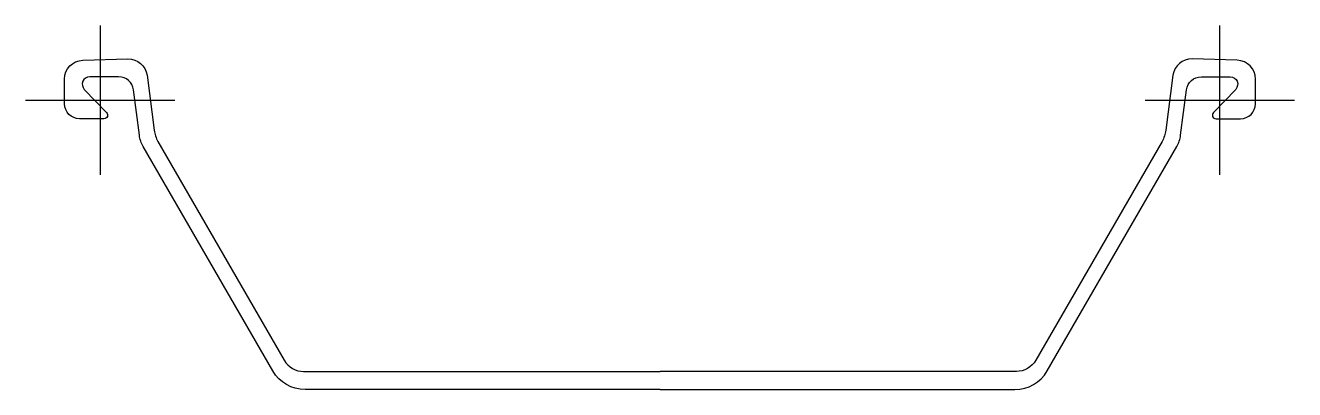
# Model space of a CAD drawing. Header units: millimetres. Extents: x -40 to 640, y -155 to 40.
import ezdxf

# ---------------------------------------------------------------- set-up
doc = ezdxf.new("R2010")
doc.units = ezdxf.units.MM
doc.header["$LTSCALE"] = 0.2

msp = doc.modelspace()

# ---------------------------------------------------------------- linework, layer by layer
at = {"flags": 128}
for points in [[(300, -155), (109.83459, -155, -0.267952), (92.51419, -145.00015), (23.09616, -24.76501, -0.098767), (21.08704, -18.83423), (17.90863, 5.53406, 0.376691), (9.97559, 12.5), (-5.55481, 12.5, 0.662468), (-8.42773, 5.71655), (3.51379, -6.60828, -0.662497), (2.07748, -10), (-11.00006, -10, -0.414208), (-19.00009, -2.00012), (-19.00009, 11.30127, -0.405284), (-9.30603, 21.297), (14.9382, 22.03918, -0.38547), (25.16022, 13.33679), (29.0065, -16.15112, 0.098716), (31.01563, -22.08191), (98.69171, -139.29993, 0.267896), (109.08401, -145.30029), (300, -145.30029)], [(300, -155), (490.16541, -155, 0.267952), (507.48581, -145.00015), (576.90384, -24.76501, 0.098767), (578.91296, -18.83423), (582.09137, 5.53436, -0.376691), (590.02441, 12.5), (605.55481, 12.5, -0.662468), (608.42773, 5.71655), (596.48621, -6.60828, 0.662497), (597.92252, -10), (611.00006, -10, 0.414208), (619.00009, -2.00012), (619.00009, 11.30127, 0.405284), (609.30603, 21.297), (585.0618, 22.03918, 0.38547), (574.83978, 13.33679), (570.9935, -16.15112, -0.098716), (568.98438, -22.08191), (501.30829, -139.29993, -0.267896), (490.91599, -145.30029), (300, -145.30029)]]:
    msp.add_lwpolyline(points, format="xyb", dxfattribs=at)
at = {"layer": 'DEFPOINTS'}
for p, q in [((0, 40), (0, -40)), ((600, -40), (600, 40))]:
    msp.add_line(p, q, dxfattribs=at)
at = {"layer": 'DEFPOINTS', "flags": 128}
for points in [[(-40, 0), (0, 0), (40, 0)], [(560, 0), (600, 0), (640, 0)]]:
    msp.add_lwpolyline(points, dxfattribs=at)

doc.saveas('drawing.dxf')
